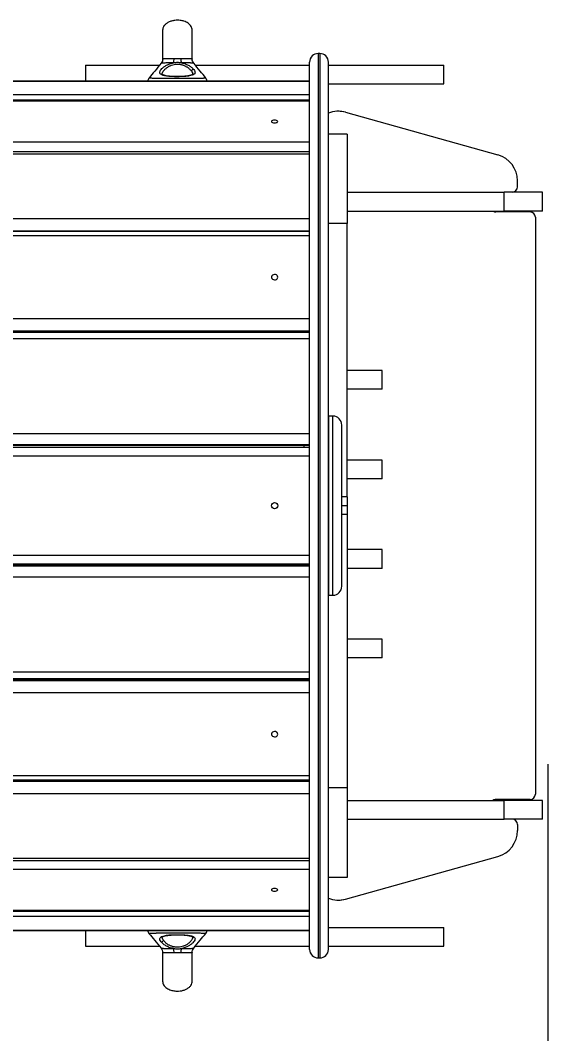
# Model space of a CAD drawing. Header units: millimetres. Extents: x -4275 to 3276, y -2359 to 2399.
# Drawn here: x 1181 to 1770, y -305 to 827 of the extents above; entities that cross this region are included whole.
import ezdxf

# ---------------------------------------------------------------- set-up
doc = ezdxf.new("R2010")
doc.units = ezdxf.units.MM
doc.layers.add('DIKOM_ОБЪЕКТ', color=7, linetype='Continuous')
doc.layers.add('DIKOM_РАЗМЕР_ОБЪЕКТА', color=7, linetype='Continuous')
doc.styles.add('style1', font='arialbd.ttf', dxfattribs={"width": 0.8})
doc.dimstyles.new('1-50', dxfattribs={"dimtxt": 300, "dimasz": 200, "dimexe": 100, "dimexo": 0, "dimgap": 100, "dimtad": 1, "dimtoh": 1, "dimtxsty": 'style1', "dimcen": 200, "dimclrd": 7, "dimclre": 7, "dimclrt": 7, "dimadec": 1, "dimazin": 2, "dimtfac": 1, "dimtmove": 0, "dimatfit": 2, "dimfxl": 0, "dimlwd": 25, "dimlwe": 18, "dimarcsym": 0})

# ---------------------------------------------------------------- blocks, each defined once
blk = doc.blocks.new('A$Cf47a72d9')
at = {"color": 7, "linetype": 'Continuous', "lineweight": 15}
for p, q in [((2958.8, 1046.9), (2956.8, 1046.9)), ((2956.8, 1046.9), (2956.8, 37.1)), ((2958.8, 1046.9), (2956.8, 1046.9)), ((2956.8, 1046.9), (2956.8, 1046.9)), ((2958.8, 1046.9), (2958.8, 37.1)), ((2958.8, 1046.9), (2958.8, 1046.9)), ((2697.3, 1034), (2697.3, 1016.1)), ((2697.3, 1034), (2779.9, 1034)), ((2819.6, 1034), (2947.3, 1034)), ((2968.3, 1034), (3097.3, 1034)), ((3097.3, 1013), (3097.3, 1034)), ((2831.6, 1019.5), (2831.6, 1019.5)), ((2947.3, 1016.1), (2047.3, 1016.1)), ((2047.3, 1016), (2947.3, 1016)), ((2968.3, 1013), (3097.3, 1013)), ((2947.3, 1000.6), (2047.3, 1000.6)), ((2947.3, 994.7), (2047.3, 994.7)), ((2047.3, 993.9), (2947.3, 993.9)), ((2979.3, 982.4), (2979.3, 982.4)), ((2987.4, 981.3), (3157.4, 933.7)), ((2987.4, 981.3), (2987.4, 981.3)), ((2987.4, 981.3), (3157.4, 933.7)), ((2989.3, 957), (2968.3, 957)), ((2989.3, 957), (2989.3, 857)), ((2947.3, 948), (2047.3, 948)), ((2947.3, 937), (2047.3, 937)), ((2047.3, 934.7), (2947.3, 934.7)), ((3157.4, 933.7), (3157.4, 933.7)), ((3179.3, 898), (3179.3, 904.8)), ((3179.3, 904.8), (3179.3, 904.8)), ((3179.3, 898), (3179.3, 904.8)), ((3179.3, 898), (3179.3, 898)), ((2989.3, 892), (3164.6, 892)), ((3164.6, 871), (3164.6, 892)), ((3207.3, 892), (3164.6, 892)), ((3207.3, 871), (3207.3, 892)), ((2947.3, 862.2), (2047.3, 862.2)), ((2989.3, 871), (3164.6, 871)), ((3193.3, 870), (3155.3, 870)), ((3207.3, 871), (3164.6, 871)), ((3199.3, 864), (3199.3, 220)), ((2047.3, 848.8), (2947.3, 848.8)), ((2989.3, 857), (2968.3, 857)), ((2989.3, 552), (2989.3, 857)), ((2947.3, 848.1), (2047.3, 848.1)), ((2047.3, 843.8), (2947.3, 843.8)), ((2947.3, 750.5), (2047.3, 750.5)), ((2047.3, 737.4), (2947.3, 737.4)), ((2947.3, 736.3), (2047.3, 736.3)), ((2947.3, 735.4), (2047.3, 735.4)), ((2047.3, 728.6), (2947.3, 728.6)), ((3027.4, 693), (2989.3, 693)), ((3028.3, 693), (3027.4, 693)), ((3028.3, 672), (3028.3, 693)), ((3027.4, 672), (2989.3, 672)), ((3028.3, 672), (3027.4, 672)), ((2973.3, 642), (2968.3, 642)), ((2968.3, 642), (2968.3, 442)), ((2973.3, 442), (2973.3, 642)), ((2947.3, 622.1), (2047.3, 622.1)), ((2047.3, 610.3), (2947.3, 610.3)), ((2947.3, 609.8), (2047.3, 609.8)), ((2047.3, 609.4), (2947.3, 609.4)), ((2947.3, 607), (2047.3, 607)), ((2941.3, 607), (2941.3, 609.4)), ((2047.3, 597.5), (2947.3, 597.5)), ((3027.4, 593), (2989.3, 593)), ((3028.3, 593), (3027.4, 593)), ((3028.3, 572), (3028.3, 593)), ((3027.4, 572), (2989.3, 572)), ((3028.3, 572), (3027.4, 572)), ((2989.3, 552), (2983.3, 552)), ((2989.3, 552), (2989.3, 542)), ((2989.3, 542), (2983.3, 542)), ((2989.3, 532), (2983.3, 532)), ((2989.3, 542), (2989.3, 532)), ((2989.3, 532), (2989.3, 227)), ((3027.4, 493), (2989.3, 493)), ((3028.3, 493), (3027.4, 493)), ((3028.3, 472), (3028.3, 493)), ((2947.3, 486.5), (2047.3, 486.5)), ((2047.3, 477), (2947.3, 477)), ((2947.3, 475.3), (2047.3, 475.3)), ((2908.3, 477), (2908.3, 475.3)), ((2047.3, 474.9), (2947.3, 474.9)), ((2947.3, 474.3), (2047.3, 474.3)), ((3027.4, 472), (2989.3, 472)), ((3028.3, 472), (3027.4, 472)), ((2047.3, 462.5), (2947.3, 462.5)), ((2968.3, 442), (2973.3, 442)), ((3027.4, 393), (2989.3, 393)), ((3028.3, 393), (3027.4, 393)), ((3028.3, 372), (3028.3, 393)), ((3027.4, 372), (2989.3, 372)), ((3028.3, 372), (3027.4, 372)), ((2947.3, 356), (2047.3, 356)), ((2047.3, 349.2), (2947.3, 349.2)), ((2047.3, 347.7), (2947.3, 347.7)), ((2947.3, 346.6), (2047.3, 346.6)), ((2047.3, 333.5), (2947.3, 333.5)), ((2947.3, 240.2), (2047.3, 240.2)), ((2047.3, 235.9), (2947.3, 235.9)), ((2047.3, 235.5), (2947.3, 235.5)), ((2947.3, 234), (2047.3, 234)), ((2989.3, 227), (2968.3, 227)), ((2989.3, 227), (2989.3, 127)), ((2047.3, 220.6), (2947.3, 220.6)), ((2989.3, 213), (3164.6, 213)), ((3193.3, 214), (3155.3, 214)), ((3164.6, 192), (3164.6, 213)), ((3207.3, 213), (3164.6, 213)), ((3207.3, 192), (3207.3, 213)), ((2989.3, 192), (3164.6, 192)), ((3207.3, 192), (3164.6, 192)), ((3179.3, 186), (3179.3, 179.2)), ((3179.3, 186), (3179.3, 186)), ((3179.3, 186), (3179.3, 179.2)), ((3179.3, 179.2), (3179.3, 179.2)), ((2947.3, 148), (2047.3, 148)), ((2987.4, 102.7), (3157.4, 150.3)), ((2987.4, 102.7), (3157.4, 150.3)), ((3157.4, 150.3), (3157.4, 150.3)), ((2047.3, 145.7), (2947.3, 145.7)), ((2047.3, 136), (2947.3, 136)), ((2989.3, 127), (2968.3, 127)), ((2987.4, 102.7), (2987.4, 102.7)), ((2979.3, 101.6), (2979.3, 101.6)), ((2947.3, 90.1), (2047.3, 90.1)), ((2047.3, 89.3), (2947.3, 89.3)), ((2947.3, 83.4), (2047.3, 83.4)), ((2047.3, 67.9), (2947.3, 67.9)), ((2968.3, 71), (3097.3, 71)), ((3097.3, 50), (3097.3, 71)), ((2047.3, 67.8), (2947.3, 67.8)), ((2697.3, 67.8), (2697.3, 50)), ((2768.1, 64.5), (2768.1, 64.5)), ((2697.3, 50), (2779.9, 50)), ((2819.6, 50), (2947.3, 50)), ((2968.3, 50), (3097.3, 50)), ((2956.8, 37.1), (2958.8, 37.1)), ((2956.8, 37.1), (2958.8, 37.1)), ((2956.8, 37.1), (2956.8, 37.1)), ((2958.8, 37.1), (2958.8, 37.1))]:
    blk.add_line(p, q, dxfattribs=at)
at = {"color": 7, "linetype": 'Continuous', "lineweight": 15, "flags": 128}
for points in [[(2911.8, 970.9), (2911.6, 971.4), (2911.1, 971.8), (2910.2, 972.1), (2909.2, 972.3), (2908, 972.4), (2906.9, 972.3), (2905.9, 972), (2905.2, 971.6), (2904.9, 971.2), (2904.9, 970.7), (2905.2, 970.2), (2905.9, 969.9), (2906.9, 969.6), (2908, 969.5), (2909.2, 969.5), (2910.2, 969.7), (2911.1, 970), (2911.6, 970.5), (2911.8, 970.9)], [(2911.8, 797.1), (2911.6, 798.1), (2911.1, 799), (2910.2, 799.6), (2909.2, 800), (2908, 800.1), (2906.9, 799.8), (2905.9, 799.3), (2905.2, 798.5), (2904.9, 797.6), (2904.9, 796.7), (2905.2, 795.7), (2905.9, 795), (2906.9, 794.5), (2908, 794.2), (2909.2, 794.3), (2910.2, 794.7), (2911.1, 795.3), (2911.6, 796.2), (2911.8, 797.1)], [(2911.8, 286.9), (2911.6, 287.8), (2911.1, 288.7), (2910.2, 289.3), (2909.2, 289.7), (2908, 289.8), (2906.9, 289.5), (2905.9, 289), (2905.2, 288.3), (2904.9, 287.3), (2904.9, 286.4), (2905.2, 285.5), (2905.9, 284.7), (2906.9, 284.2), (2908, 283.9), (2909.2, 284), (2910.2, 284.4), (2911.1, 285), (2911.6, 285.9), (2911.8, 286.9)], [(2911.8, 113.1), (2911.6, 113.5), (2911.1, 114), (2910.2, 114.3), (2909.2, 114.5), (2908, 114.5), (2906.9, 114.4), (2905.9, 114.1), (2905.2, 113.8), (2904.9, 113.3), (2904.9, 112.8), (2905.2, 112.4), (2905.9, 112), (2906.9, 111.7), (2908, 111.6), (2909.2, 111.7), (2910.2, 111.9), (2911.1, 112.2), (2911.6, 112.6), (2911.8, 113.1)]]:
    blk.add_lwpolyline(points, dxfattribs=at)
at = {"color": 7, "linetype": 'Continuous', "lineweight": 15}
blk.add_circle((2908.3, 542), 3.5, dxfattribs=at)
for centre, radius, start, end in [((2776.4, 1041.9), 19.8, 343.9132, 358.2147), ((2823.2, 1041.9), 19.7, 181.7995, 196.1247), ((2956.8, 1037.4), 9.5, 90, 180), ((2956.8, 1037.4), 9.5, 89.9944, 179.9946), ((2958.8, 1037.4), 9.5, 0, 90), ((2958.8, 1037.4), 9.5, 0.0054, 90.0056), ((2781.9, 1022.1), 1.8, 50.9918, 113.6387), ((2817.7, 1026.7), 2.26, 81.6923, 167.911), ((2979.3, 952.4), 30, 74.3578, 111.5103), ((2979.3, 952.4), 30, 74.3578, 90), ((3149.3, 904.8), 30, 0, 74.3578), ((3149.3, 904.8), 30, 0, 74.3578), ((3173.3, 898), 6, 270, 360), ((3173.3, 898), 6, 270, 360), ((3155.3, 876), 6, 236.4429, 270), ((3155.3, 876), 6, 236.4429, 270), ((3193.3, 864), 6, 0, 90), ((3193.3, 864), 6, 0, 90), ((2973.3, 632), 10, 0, 90), ((2973.3, 452), 10, 270, 0), ((3193.3, 220), 6, 270, 0), ((3193.3, 220), 6, 270, 0), ((3155.3, 208), 6, 90, 123.5573), ((3155.3, 208), 6, 90, 123.5573), ((3173.3, 186), 6, 0, 90), ((3173.3, 186), 6, 0, 90), ((3149.3, 179.2), 30, 285.6422, 0), ((3149.3, 179.2), 30, 285.6422, 0), ((2979.3, 131.6), 30, 248.3565, 285.6422), ((2979.3, 131.6), 30, 270, 285.6422), ((2781.9, 57.3), 2.26, 261.6938, 347.9098), ((2817.7, 61.9), 1.8, 230.9991, 293.632), ((2776.4, 42.1), 19.7, 1.7996, 16.1244), ((2823.2, 42.1), 19.8, 163.9137, 178.2142), ((2956.8, 46.6), 9.5, 180, 270), ((2956.8, 46.6), 9.5, 180.0054, 270.0054), ((2958.8, 46.6), 9.5, 270, 0), ((2958.8, 46.6), 9.5, 269.9946, 359.9946)]:
    blk.add_arc(centre, radius, start, end, dxfattribs=at)
for points, knots in [([(2816.3, 1073), (2816.3, 1073.7), (2816.1, 1075.1), (2815.2, 1077.2), (2813.7, 1079.1), (2811.7, 1080.7), (2809.5, 1082), (2807.2, 1082.9), (2805, 1083.5), (2802.6, 1083.9), (2799.9, 1084.1), (2796.7, 1083.9), (2793.3, 1083.2), (2789.9, 1081.9), (2787, 1080.1), (2784.8, 1077.9), (2783.5, 1075.4), (2783.4, 1073.8), (2783.3, 1073)], [0, 0, 0, 0, 0.046332, 0.097378, 0.153412, 0.213133, 0.273557, 0.33083, 0.381337, 0.431581, 0.494434, 0.568713, 0.650822, 0.735001, 0.814889, 0.885974, 0.947134, 1, 1, 1, 1]), ([(2783.3, 1073), (2783.3, 1072.9), (2783.3, 1072.8), (2783.3, 1071.6), (2783.3, 1070), (2783.3, 1068.1), (2783.3, 1065.9), (2783.3, 1063.8), (2783.3, 1061.6), (2783.3, 1059.7), (2783.3, 1057.8), (2783.3, 1056.1), (2783.3, 1054.1), (2783.3, 1051.3), (2783.3, 1047.4), (2783.3, 1043.7), (2783.3, 1041.2), (2783.3, 1040.7)], [0, 0, 0, 0, 0.116679, 0.223966, 0.321015, 0.407638, 0.484012, 0.550593, 0.608046, 0.657026, 0.698163, 0.732286, 0.77054, 0.81813, 0.893529, 0.979036, 1, 1, 1, 1]), ([(2816.3, 1040.7), (2816.3, 1041.2), (2816.3, 1043.7), (2816.3, 1047.4), (2816.3, 1051.6), (2816.3, 1054.7), (2816.3, 1057.3), (2816.3, 1059.5), (2816.3, 1061.6), (2816.3, 1063.8), (2816.3, 1065.9), (2816.3, 1068.1), (2816.3, 1070), (2816.3, 1071.6), (2816.3, 1072.8), (2816.3, 1072.9), (2816.3, 1073)], [0, 0, 0, 0, 0.02081, 0.106332, 0.181744, 0.243189, 0.289641, 0.342863, 0.391851, 0.449314, 0.515906, 0.592293, 0.678931, 0.775996, 0.883301, 1, 1, 1, 1]), ([(2783.3, 1040.7), (2783.4, 1040.8), (2783.4, 1041), (2784.1, 1041.1), (2785.1, 1041.2), (2786.6, 1041.3), (2788.5, 1041.3), (2790.8, 1041.3), (2793.4, 1041.3), (2795.2, 1041.3), (2796.1, 1041.3)], [0, 0, 0, 0, 0.09911, 0.202981, 0.314538, 0.435022, 0.565311, 0.704014, 0.849639, 1, 1, 1, 1]), ([(2796.1, 1041.3), (2797.4, 1041.3), (2799.8, 1041.3), (2802.3, 1041.3), (2803.5, 1041.3)], [0, 0, 0, 0, 0.5, 1, 1, 1, 1]), ([(2803.5, 1041.3), (2804.4, 1041.3), (2806.3, 1041.3), (2808.8, 1041.3), (2811.1, 1041.3), (2813, 1041.3), (2814.5, 1041.2), (2815.5, 1041.1), (2816.2, 1041), (2816.3, 1040.8), (2816.3, 1040.7)], [0, 0, 0, 0, 0.150737, 0.29606, 0.433642, 0.564286, 0.684855, 0.796704, 0.900206, 1, 1, 1, 1]), ([(2781.7, 1036), (2779.3, 1033.1), (2774.9, 1027.8), (2770.2, 1022.1), (2768.1, 1019.5)], [0, 0, 0, 0, 0.537114, 1, 1, 1, 1]), ([(2781.2, 1023.7), (2780.8, 1024.1), (2780.1, 1024.9), (2780.1, 1026.4), (2780.9, 1028.1), (2782.5, 1030), (2784.7, 1032), (2787.7, 1033.9), (2791.2, 1035.5), (2794, 1036.2), (2795.4, 1036.5)], [0, 0, 0, 0, 0.124361, 0.248508, 0.371947, 0.495745, 0.620473, 0.745495, 0.872492, 1, 1, 1, 1]), ([(2783.3, 1040.8), (2783.3, 1040), (2783.1, 1038.2), (2782.2, 1036.7), (2781.6, 1036)], [0, 0, 0, 0, 0.444643, 1, 1, 1, 1]), ([(2795.4, 1036.5), (2794.1, 1036.5), (2791.7, 1036.4), (2788.4, 1036.4), (2785.6, 1036.3), (2783.5, 1036.2), (2782.2, 1036.1), (2781.6, 1036), (2781.7, 1036), (2781.7, 1036)], [0, 0, 0, 0, 0.188409, 0.370826, 0.542283, 0.700002, 0.841939, 0.970853, 1, 1, 1, 1]), ([(2782.8, 1023.9), (2782.8, 1024.1), (2782.9, 1024.7), (2783.2, 1025.6), (2783.7, 1026.6), (2784.4, 1027.6), (2785.3, 1028.7), (2786.4, 1029.8), (2787.7, 1030.8), (2789, 1031.8), (2790.4, 1032.6), (2791.8, 1033.3), (2793.6, 1034.1), (2796.1, 1034.7), (2799.2, 1035.1), (2801.9, 1034.9), (2803.9, 1034.6), (2805.4, 1034.2), (2806.8, 1033.7), (2808.1, 1033.2), (2809.4, 1032.5), (2810.5, 1031.9), (2811.6, 1031.1), (2812.6, 1030.3), (2813.7, 1029.3), (2814.7, 1028.2), (2815.3, 1027.5), (2815.5, 1027.2)], [0, 0, 0, 0, 0.041509, 0.08284, 0.125367, 0.164931, 0.206103, 0.250185, 0.29422, 0.33447, 0.374587, 0.406796, 0.43724, 0.499703, 0.561882, 0.624449, 0.655294, 0.686997, 0.717544, 0.749626, 0.779799, 0.812411, 0.841583, 0.874963, 0.911037, 0.961742, 1, 1, 1, 1]), ([(2804.3, 1036.5), (2802.8, 1036.6), (2799.8, 1036.9), (2796.8, 1036.6), (2795.4, 1036.5)], [0, 0, 0, 0, 0.500036, 1, 1, 1, 1]), ([(2804.3, 1036.5), (2805.1, 1036.3), (2806.7, 1036), (2809.6, 1035), (2812.9, 1033.4), (2816, 1031.2), (2817.4, 1029.7), (2818, 1028.9)], [0, 0, 0, 0, 0.127095, 0.253698, 0.505426, 0.754467, 1, 1, 1, 1]), ([(2818, 1036), (2818, 1036), (2818, 1036), (2817.8, 1036), (2817.6, 1036), (2817.2, 1036.1), (2816.9, 1036.1), (2816.6, 1036.1), (2816.1, 1036.2), (2815.6, 1036.2), (2815, 1036.3), (2814.2, 1036.3), (2813, 1036.3), (2811.4, 1036.4), (2809.5, 1036.4), (2807.1, 1036.4), (2805.2, 1036.5), (2804.3, 1036.5)], [0, 0, 0, 0, 0.013909, 0.084244, 0.15516, 0.190836, 0.226159, 0.266616, 0.296219, 0.347872, 0.388753, 0.437317, 0.527872, 0.621468, 0.718366, 0.854598, 1, 1, 1, 1]), ([(2818, 1036), (2817.5, 1036.7), (2816.5, 1038.2), (2816.4, 1040), (2816.3, 1040.8)], [0, 0, 0, 0, 0.549317, 1, 1, 1, 1]), ([(2831.6, 1019.5), (2829.4, 1022.1), (2825, 1027.5), (2820.4, 1033.1), (2818, 1036)], [0, 0, 0, 0, 0.477874, 1, 1, 1, 1]), ([(2947.3, 46.6), (2947.3, 46.8), (2947.3, 47.2), (2947.3, 48.8), (2947.3, 51.2), (2947.3, 54.5), (2947.3, 58.6), (2947.3, 63.6), (2947.3, 69.5), (2947.3, 76.3), (2947.3, 83.8), (2947.3, 91.8), (2947.3, 100.4), (2947.3, 109.7), (2947.3, 119.8), (2947.3, 131.5), (2947.3, 145.1), (2947.3, 160.7), (2947.3, 177.3), (2947.3, 194.9), (2947.3, 213.4), (2947.3, 232.7), (2947.3, 252.8), (2947.3, 272.2), (2947.3, 290.6), (2947.3, 307.9), (2947.3, 325.5), (2947.3, 343.4), (2947.3, 362.1), (2947.3, 381.7), (2947.3, 402.1), (2947.3, 422.6), (2947.3, 443.1), (2947.3, 463.3), (2947.3, 483.3), (2947.3, 503), (2947.3, 522.6), (2947.3, 542.1), (2947.3, 561.8), (2947.3, 581.7), (2947.3, 601.7), (2947.3, 622), (2947.3, 642.3), (2947.3, 662.5), (2947.3, 682.6), (2947.3, 702.6), (2947.3, 722), (2947.3, 740.6), (2947.3, 758.5), (2947.3, 776.1), (2947.3, 793.4), (2947.3, 811.8), (2947.3, 831.2), (2947.3, 851.3), (2947.3, 870.6), (2947.3, 889.1), (2947.3, 906.7), (2947.3, 923.3), (2947.3, 938.9), (2947.3, 952.5), (2947.3, 964.2), (2947.3, 974.3), (2947.3, 983.6), (2947.3, 992.2), (2947.3, 1000.3), (2947.3, 1007.8), (2947.3, 1014.7), (2947.3, 1020.7), (2947.3, 1025.7), (2947.3, 1029.7), (2947.3, 1032.9), (2947.3, 1035.2), (2947.3, 1036.8), (2947.3, 1037.2), (2947.3, 1037.4)], [0, 0, 0, 0, 0.01286, 0.025717, 0.038904, 0.052182, 0.065675, 0.079093, 0.09261, 0.106363, 0.120118, 0.132877, 0.14563, 0.15849, 0.17144, 0.184395, 0.200753, 0.217112, 0.233556, 0.25, 0.266444, 0.282888, 0.299247, 0.315605, 0.32856, 0.341509, 0.35437, 0.367123, 0.379882, 0.393887, 0.40789, 0.421638, 0.435301, 0.448766, 0.461807, 0.474742, 0.48737, 0.5, 0.51286, 0.525717, 0.538904, 0.552182, 0.565675, 0.579093, 0.59261, 0.606363, 0.620118, 0.632877, 0.64563, 0.65849, 0.67144, 0.684395, 0.700753, 0.717112, 0.733556, 0.75, 0.766444, 0.782888, 0.799246, 0.815605, 0.82856, 0.841509, 0.85437, 0.867123, 0.879882, 0.893887, 0.90789, 0.921638, 0.935301, 0.948766, 0.961807, 0.974742, 0.98737, 1, 1, 1, 1]), ([(2968.3, 46.6), (2968.3, 46.8), (2968.3, 47.2), (2968.3, 48.8), (2968.3, 51.2), (2968.3, 54.5), (2968.3, 58.6), (2968.3, 63.6), (2968.3, 69.5), (2968.3, 76.3), (2968.3, 83.8), (2968.3, 91.8), (2968.3, 100.4), (2968.3, 109.7), (2968.3, 119.8), (2968.3, 131.5), (2968.3, 145.1), (2968.3, 160.7), (2968.3, 177.3), (2968.3, 194.9), (2968.3, 213.4), (2968.3, 232.7), (2968.3, 252.8), (2968.3, 272.2), (2968.3, 290.6), (2968.3, 307.9), (2968.3, 325.5), (2968.3, 343.4), (2968.3, 362.1), (2968.3, 381.7), (2968.3, 402.1), (2968.3, 422.6), (2968.3, 443.1), (2968.3, 463.3), (2968.3, 483.3), (2968.3, 503), (2968.3, 522.6), (2968.3, 542.1), (2968.3, 561.8), (2968.3, 581.7), (2968.3, 601.7), (2968.3, 622), (2968.3, 642.3), (2968.3, 662.5), (2968.3, 682.6), (2968.3, 702.6), (2968.3, 722), (2968.3, 740.6), (2968.3, 758.5), (2968.3, 776.1), (2968.3, 793.4), (2968.3, 811.8), (2968.3, 831.2), (2968.3, 851.3), (2968.3, 870.6), (2968.3, 889.1), (2968.3, 906.7), (2968.3, 923.3), (2968.3, 938.9), (2968.3, 952.5), (2968.3, 964.2), (2968.3, 974.3), (2968.3, 983.6), (2968.3, 992.2), (2968.3, 1000.3), (2968.3, 1007.8), (2968.3, 1014.7), (2968.3, 1020.7), (2968.3, 1025.7), (2968.3, 1029.7), (2968.3, 1032.9), (2968.3, 1035.2), (2968.3, 1036.8), (2968.3, 1037.2), (2968.3, 1037.4)], [0, 0, 0, 0, 0.01286, 0.025717, 0.038904, 0.052182, 0.065675, 0.079093, 0.09261, 0.106363, 0.120118, 0.132877, 0.14563, 0.15849, 0.17144, 0.184395, 0.200753, 0.217112, 0.233556, 0.25, 0.266444, 0.282888, 0.299247, 0.315605, 0.32856, 0.341509, 0.35437, 0.367123, 0.379882, 0.393887, 0.40789, 0.421638, 0.435301, 0.448766, 0.461807, 0.474742, 0.48737, 0.5, 0.51286, 0.525717, 0.538904, 0.552182, 0.565675, 0.579093, 0.59261, 0.606363, 0.620118, 0.632877, 0.64563, 0.65849, 0.67144, 0.684395, 0.700753, 0.717112, 0.733556, 0.75, 0.766444, 0.782888, 0.799246, 0.815605, 0.82856, 0.841509, 0.85437, 0.867123, 0.879882, 0.893887, 0.90789, 0.921638, 0.935301, 0.948766, 0.961807, 0.974742, 0.98737, 1, 1, 1, 1]), ([(2768, 1019.5), (2767.6, 1018.9), (2767, 1017.9), (2766.9, 1016.7), (2766.8, 1016.1)], [0, 0, 0, 0, 0.583819, 1, 1, 1, 1]), ([(2768.1, 1019.5), (2768.1, 1019.5), (2768.1, 1019.6), (2768.7, 1019.6), (2769.9, 1019.6), (2771.6, 1019.5), (2773.9, 1019.5), (2776.6, 1019.4), (2779.7, 1019.4), (2783.2, 1019.4), (2787, 1019.3), (2791, 1019.3), (2795.1, 1019.3), (2798, 1019.3), (2799.4, 1019.3)], [0, 0, 0, 0, 0.031968, 0.123291, 0.213449, 0.302289, 0.391068, 0.478583, 0.566285, 0.653199, 0.739978, 0.826796, 0.912986, 1, 1, 1, 1]), ([(2799.4, 1021), (2798.4, 1021), (2796.4, 1021), (2793.5, 1021.2), (2790.7, 1021.4), (2788.1, 1021.6), (2785.8, 1022), (2783.9, 1022.4), (2782.3, 1023), (2781.6, 1023.5), (2781.2, 1023.7)], [0, 0, 0, 0, 0.125134, 0.25118, 0.376165, 0.501895, 0.626605, 0.751689, 0.875924, 1, 1, 1, 1]), ([(2783.1, 1023.4), (2783, 1023.5), (2782.8, 1023.7), (2782.8, 1023.8), (2782.8, 1023.8)], [0, 0, 0, 0, 0.492365, 1, 1, 1, 1]), ([(2816.8, 1023.9), (2816.8, 1023.8), (2816.8, 1023.6), (2816.6, 1023.5), (2816.2, 1023.2), (2815.4, 1022.8), (2814.1, 1022.4), (2812.5, 1022), (2810.5, 1021.7), (2808, 1021.5), (2805, 1021.3), (2801.6, 1021.2), (2798.2, 1021.2), (2795.1, 1021.2), (2792.4, 1021.4), (2789.7, 1021.6), (2787.7, 1021.9), (2786, 1022.3), (2784.8, 1022.6), (2783.8, 1023), (2783.3, 1023.3), (2783.1, 1023.4)], [0, 0, 0, 0, 0.059816, 0.10655, 0.143694, 0.194904, 0.242968, 0.290835, 0.339975, 0.395194, 0.45742, 0.525295, 0.590975, 0.651621, 0.707233, 0.758909, 0.823087, 0.861353, 0.903933, 0.950024, 1, 1, 1, 1]), ([(2818, 1028.9), (2818.5, 1028.2), (2819.5, 1026.8), (2819.6, 1025.1), (2818.6, 1023.6), (2816.4, 1022.6), (2813.2, 1021.8), (2809.1, 1021.3), (2804.4, 1021.1), (2801.1, 1021), (2799.4, 1021)], [0, 0, 0, 0, 0.124003, 0.247038, 0.371079, 0.496026, 0.621319, 0.747114, 0.87348, 1, 1, 1, 1]), ([(2799.4, 1019.3), (2800.9, 1019.3), (2803.9, 1019.3), (2807.8, 1019.3), (2811.1, 1019.3), (2813.9, 1019.3), (2816, 1019.4), (2817.5, 1019.4), (2818.5, 1019.4), (2819.4, 1019.4), (2820.4, 1019.4), (2821.4, 1019.4), (2822.4, 1019.4), (2823.4, 1019.5), (2824.5, 1019.5), (2825.6, 1019.5), (2826.7, 1019.5), (2827.6, 1019.5), (2828.5, 1019.5), (2829.2, 1019.6), (2830, 1019.6), (2830.6, 1019.6), (2831.1, 1019.6), (2831.5, 1019.5), (2831.5, 1019.5), (2831.6, 1019.5)], [0, 0, 0, 0, 0.089607, 0.180509, 0.239603, 0.300084, 0.361181, 0.3844, 0.408447, 0.433342, 0.459112, 0.485793, 0.51341, 0.541975, 0.574684, 0.615553, 0.659851, 0.695063, 0.7228, 0.7719, 0.813101, 0.861475, 0.903599, 0.965506, 1, 1, 1, 1]), ([(2815.5, 1027.2), (2815.9, 1026.6), (2816.6, 1025.4), (2816.8, 1024.4), (2816.8, 1023.9)], [0, 0, 0, 0, 0.502493, 1, 1, 1, 1]), ([(2832.8, 1016.2), (2832.7, 1016.9), (2832.6, 1018.1), (2831.9, 1019), (2831.6, 1019.5)], [0, 0, 0, 0, 0.53816, 1, 1, 1, 1]), ([(2983.3, 452), (2983.3, 452.1), (2983.3, 452.2), (2983.3, 453.4), (2983.3, 455.4), (2983.3, 458.2), (2983.3, 461.9), (2983.3, 466.6), (2983.3, 472), (2983.3, 478.2), (2983.3, 485.2), (2983.3, 492.6), (2983.3, 500.6), (2983.3, 508.8), (2983.3, 517.1), (2983.3, 525.5), (2983.3, 533.8), (2983.3, 542), (2983.3, 550.2), (2983.3, 558.5), (2983.3, 566.9), (2983.3, 575.2), (2983.3, 583.4), (2983.3, 591.4), (2983.3, 598.8), (2983.3, 605.8), (2983.3, 612), (2983.3, 617.4), (2983.3, 622.1), (2983.3, 625.8), (2983.3, 628.6), (2983.3, 630.6), (2983.3, 631.8), (2983.3, 631.9), (2983.3, 632)], [0, 0, 0, 0, 0.029125, 0.058248, 0.088734, 0.119994, 0.151901, 0.184313, 0.217069, 0.25, 0.282931, 0.315687, 0.348099, 0.380006, 0.411266, 0.441751, 0.470877, 0.5, 0.529125, 0.558249, 0.588734, 0.619994, 0.651901, 0.684313, 0.717069, 0.75, 0.782931, 0.815687, 0.848099, 0.880006, 0.911266, 0.941752, 0.970876, 1, 1, 1, 1]), ([(2766.9, 67.8), (2766.9, 67.1), (2767, 65.9), (2767.7, 65), (2768, 64.5)], [0, 0, 0, 0, 0.538163, 1, 1, 1, 1]), ([(2768, 64.5), (2770.2, 61.9), (2774.7, 56.5), (2779.2, 50.9), (2781.6, 48)], [0, 0, 0, 0, 0.477874, 1, 1, 1, 1]), ([(2800.2, 64.7), (2798.7, 64.7), (2795.7, 64.7), (2791.8, 64.7), (2788.5, 64.7), (2785.7, 64.7), (2783.7, 64.6), (2782.1, 64.6), (2781.2, 64.6), (2780.2, 64.6), (2779.2, 64.6), (2778.2, 64.6), (2777.2, 64.6), (2776.2, 64.5), (2775.2, 64.5), (2774, 64.5), (2772.9, 64.5), (2772, 64.5), (2771.2, 64.5), (2770.4, 64.4), (2769.6, 64.4), (2769, 64.4), (2768.5, 64.4), (2768.1, 64.5), (2768.1, 64.5), (2768.1, 64.5)], [0, 0, 0, 0, 0.089607, 0.180509, 0.239603, 0.300084, 0.361181, 0.3844, 0.408447, 0.433342, 0.459113, 0.485793, 0.51341, 0.541975, 0.574684, 0.615553, 0.659851, 0.695063, 0.7228, 0.7719, 0.813101, 0.861475, 0.903599, 0.965506, 1, 1, 1, 1]), ([(2781.6, 55.1), (2781.1, 55.8), (2780.1, 57.2), (2780, 58.9), (2781, 60.4), (2783.2, 61.4), (2786.4, 62.2), (2790.5, 62.7), (2795.2, 62.9), (2798.6, 63), (2800.2, 63)], [0, 0, 0, 0, 0.124004, 0.247038, 0.371079, 0.496026, 0.621319, 0.747114, 0.87348, 1, 1, 1, 1]), ([(2782.8, 60.1), (2782.8, 60.2), (2782.8, 60.4), (2783, 60.5), (2783.4, 60.8), (2784.2, 61.2), (2785.5, 61.6), (2787.1, 62), (2789.2, 62.3), (2791.6, 62.5), (2794.6, 62.7), (2798, 62.8), (2801.4, 62.8), (2804.5, 62.8), (2807.3, 62.6), (2809.9, 62.4), (2811.9, 62.1), (2813.6, 61.7), (2814.8, 61.4), (2815.8, 61), (2816.3, 60.7), (2816.5, 60.6)], [0, 0, 0, 0, 0.059816, 0.10655, 0.143694, 0.194904, 0.242968, 0.290836, 0.339975, 0.395194, 0.45742, 0.525295, 0.590975, 0.651621, 0.707233, 0.758909, 0.823087, 0.861353, 0.903933, 0.950024, 1, 1, 1, 1]), ([(2784.1, 56.8), (2783.7, 57.4), (2783, 58.6), (2782.9, 59.6), (2782.8, 60.1)], [0, 0, 0, 0, 0.502493, 1, 1, 1, 1]), ([(2816.8, 60.1), (2816.8, 59.9), (2816.7, 59.3), (2816.4, 58.4), (2815.9, 57.4), (2815.2, 56.4), (2814.3, 55.3), (2813.2, 54.2), (2812, 53.2), (2810.6, 52.2), (2809.2, 51.4), (2807.8, 50.7), (2806, 49.9), (2803.6, 49.3), (2800.4, 48.9), (2797.7, 49.1), (2795.7, 49.4), (2794.2, 49.8), (2792.8, 50.3), (2791.5, 50.8), (2790.2, 51.5), (2789.1, 52.1), (2788, 52.9), (2787, 53.7), (2785.9, 54.7), (2784.9, 55.8), (2784.4, 56.5), (2784.1, 56.8)], [0, 0, 0, 0, 0.041509, 0.08284, 0.125367, 0.164931, 0.206103, 0.250185, 0.29422, 0.33447, 0.374587, 0.406796, 0.43724, 0.499703, 0.561883, 0.624449, 0.655294, 0.686997, 0.717544, 0.749626, 0.779799, 0.812411, 0.841583, 0.874963, 0.911037, 0.961742, 1, 1, 1, 1]), ([(2831.5, 64.5), (2831.5, 64.5), (2831.5, 64.4), (2830.9, 64.4), (2829.7, 64.4), (2828, 64.5), (2825.7, 64.5), (2823, 64.6), (2819.9, 64.6), (2816.4, 64.6), (2812.7, 64.7), (2808.7, 64.7), (2804.5, 64.7), (2801.6, 64.7), (2800.2, 64.7)], [0, 0, 0, 0, 0.031968, 0.123291, 0.213449, 0.302289, 0.391068, 0.478583, 0.566284, 0.653199, 0.739978, 0.826796, 0.912987, 1, 1, 1, 1]), ([(2800.2, 63), (2801.2, 63), (2803.3, 63), (2806.2, 62.8), (2808.9, 62.6), (2811.5, 62.4), (2813.8, 62), (2815.7, 61.6), (2817.3, 61), (2818, 60.5), (2818.4, 60.3)], [0, 0, 0, 0, 0.125134, 0.25118, 0.376165, 0.501895, 0.626605, 0.751689, 0.875924, 1, 1, 1, 1]), ([(2818.4, 60.3), (2818.8, 59.9), (2819.5, 59.1), (2819.5, 57.6), (2818.7, 55.9), (2817.2, 54), (2814.9, 52), (2811.9, 50.1), (2808.4, 48.5), (2805.6, 47.8), (2804.3, 47.5)], [0, 0, 0, 0, 0.124361, 0.248508, 0.371947, 0.495745, 0.620473, 0.745495, 0.872492, 1, 1, 1, 1]), ([(2816.5, 60.6), (2816.6, 60.5), (2816.8, 60.3), (2816.8, 60.2), (2816.8, 60.2)], [0, 0, 0, 0, 0.492365, 1, 1, 1, 1]), ([(2818, 48), (2820.3, 50.9), (2824.7, 56.2), (2829.4, 61.9), (2831.6, 64.5)], [0, 0, 0, 0, 0.537113, 1, 1, 1, 1]), ([(2831.6, 64.5), (2832, 65.1), (2832.7, 66.1), (2832.8, 67.3), (2832.8, 67.9)], [0, 0, 0, 0, 0.583826, 1, 1, 1, 1]), ([(2795.4, 47.5), (2794.6, 47.7), (2793, 48), (2790, 49), (2786.7, 50.6), (2783.6, 52.8), (2782.3, 54.3), (2781.6, 55.1)], [0, 0, 0, 0, 0.127096, 0.253699, 0.505427, 0.754468, 1, 1, 1, 1]), ([(2781.6, 48), (2782.2, 47.3), (2783.1, 45.8), (2783.2, 44), (2783.3, 43.2)], [0, 0, 0, 0, 0.549316, 1, 1, 1, 1]), ([(2781.6, 48), (2781.6, 48), (2781.6, 48), (2781.8, 48), (2782.1, 48), (2782.4, 47.9), (2782.7, 47.9), (2783.1, 47.9), (2783.5, 47.8), (2784, 47.8), (2784.6, 47.7), (2785.4, 47.7), (2786.6, 47.7), (2788.2, 47.6), (2790.2, 47.6), (2792.5, 47.6), (2794.4, 47.5), (2795.4, 47.5)], [0, 0, 0, 0, 0.013909, 0.084243, 0.15516, 0.190836, 0.226158, 0.266616, 0.296219, 0.347872, 0.388753, 0.437317, 0.527871, 0.621467, 0.718365, 0.854598, 1, 1, 1, 1]), ([(2795.4, 47.5), (2796.8, 47.4), (2799.8, 47.1), (2802.8, 47.4), (2804.3, 47.5)], [0, 0, 0, 0, 0.500035, 1, 1, 1, 1]), ([(2804.3, 47.5), (2805.5, 47.5), (2807.9, 47.6), (2811.2, 47.6), (2814, 47.7), (2816.2, 47.8), (2817.5, 47.9), (2818, 48), (2817.9, 48), (2817.9, 48)], [0, 0, 0, 0, 0.188409, 0.370826, 0.542283, 0.700002, 0.841939, 0.970853, 1, 1, 1, 1]), ([(2816.3, 43.2), (2816.4, 44), (2816.5, 45.8), (2817.5, 47.3), (2818, 48)], [0, 0, 0, 0, 0.444644, 1, 1, 1, 1]), ([(2783.3, 43.3), (2783.3, 42.8), (2783.3, 40.3), (2783.3, 36.6), (2783.3, 32.4), (2783.3, 29.3), (2783.3, 26.7), (2783.3, 24.5), (2783.3, 22.4), (2783.3, 20.2), (2783.3, 18.1), (2783.3, 15.9), (2783.3, 14), (2783.3, 12.4), (2783.3, 11.2), (2783.3, 11.1), (2783.3, 11)], [0, 0, 0, 0, 0.02081, 0.106331, 0.181744, 0.243189, 0.289641, 0.342863, 0.39185, 0.449313, 0.515905, 0.592293, 0.678931, 0.775996, 0.883301, 1, 1, 1, 1]), ([(2796.1, 42.7), (2795.2, 42.7), (2793.4, 42.7), (2790.8, 42.7), (2788.5, 42.7), (2786.6, 42.7), (2785.1, 42.8), (2784.1, 42.9), (2783.4, 43), (2783.4, 43.2), (2783.3, 43.3)], [0, 0, 0, 0, 0.150737, 0.29606, 0.433642, 0.564286, 0.684856, 0.796704, 0.900206, 1, 1, 1, 1]), ([(2803.5, 42.7), (2802.3, 42.7), (2799.8, 42.7), (2797.4, 42.7), (2796.1, 42.7)], [0, 0, 0, 0, 0.5, 1, 1, 1, 1]), ([(2816.3, 43.3), (2816.3, 43.2), (2816.2, 43), (2815.5, 42.9), (2814.5, 42.8), (2813, 42.7), (2811.1, 42.7), (2808.8, 42.7), (2806.3, 42.7), (2804.4, 42.7), (2803.5, 42.7)], [0, 0, 0, 0, 0.09911, 0.202981, 0.314538, 0.435022, 0.565311, 0.704014, 0.849639, 1, 1, 1, 1]), ([(2816.3, 11), (2816.3, 11.1), (2816.3, 11.2), (2816.3, 12.4), (2816.3, 14), (2816.3, 15.9), (2816.3, 18.1), (2816.3, 20.2), (2816.3, 22.4), (2816.3, 24.3), (2816.3, 26.2), (2816.3, 27.9), (2816.3, 29.9), (2816.3, 32.7), (2816.3, 36.6), (2816.3, 40.3), (2816.3, 42.8), (2816.3, 43.3)], [0, 0, 0, 0, 0.116679, 0.223966, 0.321015, 0.407638, 0.484012, 0.550593, 0.608046, 0.657026, 0.698163, 0.732285, 0.77054, 0.81813, 0.893529, 0.979036, 1, 1, 1, 1]), ([(2783.3, 11), (2783.4, 10.3), (2783.5, 8.9), (2784.4, 6.8), (2785.9, 4.9), (2787.9, 3.3), (2790.2, 2), (2792.4, 1.1), (2794.7, 0.5), (2797, 0.1), (2799.7, -0.1), (2802.9, 0.1), (2806.4, 0.8), (2809.7, 2.1), (2812.6, 3.9), (2814.8, 6.1), (2816.1, 8.6), (2816.2, 10.2), (2816.3, 11)], [0, 0, 0, 0, 0.046332, 0.097378, 0.153412, 0.213133, 0.273556, 0.33083, 0.381337, 0.431581, 0.494434, 0.568712, 0.650822, 0.735002, 0.814889, 0.885973, 0.947135, 1, 1, 1, 1])]:
    blk.add_open_spline(points, degree=3, knots=knots, dxfattribs=at)
blk = doc.blocks.new('*D2')
at = {"layer": 'Defpoints', "color": 0, "transparency": 16777216}
for p in [(-1443.3, 286.6), (1769.7, -3.4), (1769.7, -825.6)]:
    blk.add_point(p, dxfattribs=at)
at = {"layer": 'DIKOM_РАЗМЕР_ОБЪЕКТА', "color": 7, "lineweight": 18, "transparency": 16777216}
for p, q in [((-1443.3, 286.6), (-1443.3, -925.6)), ((1769.7, -3.4), (1769.7, -925.6))]:
    blk.add_line(p, q, dxfattribs=at)
at = {"layer": 'DIKOM_РАЗМЕР_ОБЪЕКТА', "color": 7, "lineweight": 25, "transparency": 16777216}
blk.add_line((-1243.3, -825.6), (1569.7, -825.6), dxfattribs=at)
at = {"layer": 'DIKOM_РАЗМЕР_ОБЪЕКТА', "color": 7, "transparency": 16777216}
for points in [[(-1243.3, -792.2), (-1243.3, -858.9), (-1443.3, -825.6)], [(1569.7, -792.2), (1569.7, -858.9), (1769.7, -825.6)]]:
    blk.add_solid(points, dxfattribs=at)
at = {"layer": 'DIKOM_РАЗМЕР_ОБЪЕКТА', "color": 7, "transparency": 16777216, "insert": (163.2, -572.3), "char_height": 300, "attachment_point": 5, "style": 'style1'}
blk.add_mtext('{\\fArial|b0|i0|c204|p34;3200}', dxfattribs=at)

msp = doc.modelspace()

# ---------------------------------------------------------------- block references
at = {"layer": 'DIKOM_ОБЪЕКТ'}
msp.add_blockref('A$Cf47a72d9', (-1443.356, -256.932), dxfattribs=at)

# ---------------------------------------------------------------- dimensions: what is measured, and where the dimension line sits
at = {"layer": 'DIKOM_РАЗМЕР_ОБЪЕКТА'}
dim = msp.add_linear_dim(base=(1769.706, -825.577), p1=(-1443.308, 286.631), p2=(1769.706, -3.432), text='{\\fArial|b0|i0|c204|p34;3200}', dimstyle='1-50', dxfattribs=at)
dim.commit()
dim.dimension.update_dxf_attribs({"geometry": '*D2', "text_midpoint": (163.199, -825.577), "dimtype": 160})

doc.saveas('drawing.dxf')
